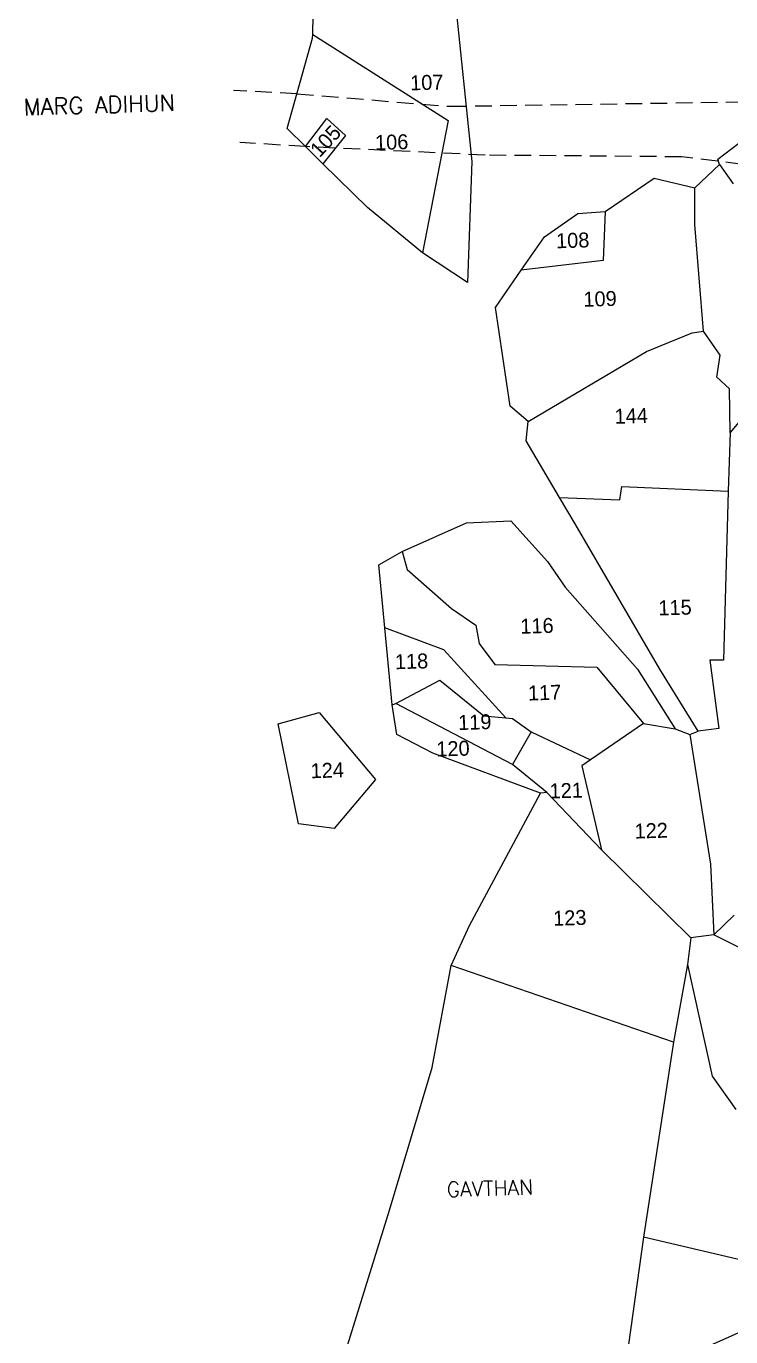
# Model space of a CAD drawing. Header units: metres. Extents: x 289662 to 290738, y 2016260 to 2018343.
# Drawn here: x 289890.4 to 290101.2, y 2017394 to 2017786.2 of the extents above; entities that cross this region are included whole.
import ezdxf
from ezdxf.enums import TextEntityAlignment as Align

# ---------------------------------------------------------------- set-up
doc = ezdxf.new("R2010")
doc.units = ezdxf.units.M
doc.linetypes.add('DASHED', pattern=[0.75, 0.5, -0.25])
for name, color, linetype in [('LINE_CARTTRACK', 2, 'DASHED'), ('POLY_PARCEL', 6, 'Continuous'), ('TEXT_MAPIN', 7, 'Continuous'), ('TEXT_MAPOUT', 7, 'Continuous'), ('TEXT_PARCEL', 7, 'Continuous'), ('V_BOUND_LINE', 7, 'Continuous')]:
    doc.layers.add(name, color=color, linetype=linetype)
doc.styles.get("Standard").update_dxf_attribs({"font": 'simplex.shx'})
doc.styles.add('TEXT_MAP', font='', dxfattribs={"height": 2.5})
doc.styles.get('TEXT_MAP').set_extended_font_data('Kruti Dev 050')

msp = doc.modelspace()

# ---------------------------------------------------------------- linework, layer by layer
at = {"layer": 'LINE_CARTTRACK', "ltscale": 10}
for p, q in [((289971.39, 2017765.98), (289952.44, 2017767.04)), ((289971.39, 2017765.98), (290017.23, 2017762.27)), ((290017.23, 2017762.27), (290107.45, 2017763.65)), ((289973.94, 2017750.21), (289954.29, 2017751.46)), ((290027.74, 2017747.65), (289973.94, 2017750.21)), ((290086.5, 2017747.16), (290027.74, 2017747.65)), ((290112.14, 2017743.97), (290086.5, 2017747.16))]:
    msp.add_line(p, q, dxfattribs=at)
at = {"layer": 'POLY_PARCEL'}
for p, q in [((290018.3, 2017798.37), (290023.73, 2017745.79)), ((289976.14, 2017783.8), (289976.31, 2017789.6)), ((289968.46, 2017755.6), (289976.11, 2017782.7)), ((289976.11, 2017782.7), (289976.14, 2017783.8)), ((289976.14, 2017783.8), (290016.66, 2017758)), ((289973.94, 2017750.21), (289980.33, 2017758.63)), ((289980.33, 2017758.63), (289985.97, 2017753.52)), ((290016.66, 2017758), (290008.94, 2017718.47)), ((289973.94, 2017750.21), (289968.46, 2017755.6)), ((289985.97, 2017753.52), (289979.16, 2017745.08)), ((289979.16, 2017745.08), (289973.94, 2017750.21)), ((290023.73, 2017745.79), (290022.4, 2017709.54)), ((289992.5, 2017731.97), (289979.16, 2017745.08)), ((290097.88, 2017744.82), (290101.88, 2017739.04)), ((290090.48, 2017726.95), (290090.44, 2017737.86)), ((290008.94, 2017718.47), (289992.5, 2017731.97)), ((290063.63, 2017730.84), (290063, 2017716.15)), ((290093.04, 2017694.96), (290090.48, 2017726.95)), ((290022.4, 2017709.54), (290008.94, 2017718.47)), ((290063, 2017716.15), (290038.53, 2017713.2)), ((290089.67, 2017694.5), (290093.04, 2017694.96)), ((290098.07, 2017687.81), (290093.04, 2017694.96)), ((290126.42, 2017694.96), (290100.98, 2017664.69)), ((290075.94, 2017688.93), (290089.67, 2017694.5)), ((290040.57, 2017667.97), (290075.94, 2017688.93)), ((290097.02, 2017681.19), (290098.07, 2017687.81)), ((290100.87, 2017677.74), (290097.02, 2017681.19)), ((290100.98, 2017664.69), (290100.87, 2017677.74)), ((290100.98, 2017664.69), (290100.47, 2017647.13)), ((290067.99, 2017644.54), (290068.58, 2017648.48)), ((290068.58, 2017648.48), (290100.47, 2017647.13)), ((290049.99, 2017645.24), (290067.99, 2017644.54)), ((290100.47, 2017647.13), (290099.03, 2017596.51)), ((290002.9, 2017629.08), (290004.43, 2017623.7)), ((290004.43, 2017623.7), (290017.62, 2017611.98)), ((290017.62, 2017611.98), (290024.89, 2017607.04)), ((290015.31, 2017599.63), (289997.7, 2017606.24)), ((290024.89, 2017607.04), (290025.95, 2017601.55)), ((290025.95, 2017601.55), (290030.59, 2017595.27)), ((290033.87, 2017579.24), (290015.31, 2017599.63)), ((290099.03, 2017596.51), (290094.93, 2017596.56)), ((290094.93, 2017596.56), (290097.67, 2017576.09)), ((290030.59, 2017595.27), (290061.09, 2017594.41)), ((290061.09, 2017594.41), (290075.14, 2017577.55)), ((290001, 2017583.52), (290014.16, 2017590.51)), ((290014.16, 2017590.51), (290027.31, 2017579.86)), ((289965.79, 2017577.46), (289978.05, 2017580.86)), ((289978.05, 2017580.86), (289994.91, 2017560.77)), ((289999.9, 2017583.12), (290001, 2017583.52)), ((290035.94, 2017565.33), (290001, 2017583.52)), ((289971.89, 2017547.51), (289965.79, 2017577.46)), ((290027.31, 2017579.86), (290033.87, 2017579.24)), ((290033.87, 2017579.24), (290035.89, 2017579.05)), ((290035.89, 2017579.05), (290041.53, 2017575.12)), ((290075.14, 2017577.55), (290059.28, 2017566.7)), ((290075.14, 2017577.55), (290084.53, 2017575.99)), ((290041.53, 2017575.12), (290035.94, 2017565.33)), ((290041.53, 2017575.12), (290059.28, 2017566.7)), ((290088.95, 2017574.3), (290095.16, 2017535.5)), ((290097.67, 2017576.09), (290091.47, 2017575.28)), ((290046.18, 2017556.91), (290035.94, 2017565.33)), ((290059.28, 2017566.7), (290056.63, 2017564.88)), ((290056.63, 2017564.88), (290062.55, 2017539.77)), ((289994.91, 2017560.77), (289982.56, 2017546.1)), ((290046.18, 2017556.91), (290044.26, 2017556.69)), ((290062.55, 2017539.77), (290046.18, 2017556.91)), ((289982.56, 2017546.1), (289971.89, 2017547.51)), ((290089.23, 2017513.41), (290062.55, 2017539.77)), ((290095.16, 2017535.5), (290096.15, 2017514.33)), ((290096.15, 2017514.33), (290102.21, 2017520.22)), ((290096.15, 2017514.33), (290089.23, 2017513.41)), ((290108.1, 2017508.38), (290096.15, 2017514.33)), ((290089.23, 2017513.41), (290088.22, 2017505.47)), ((290084.07, 2017482.18), (290017.54, 2017505.19)), ((290088.22, 2017505.47), (290084.07, 2017482.18)), ((290088.22, 2017505.47), (290095.64, 2017472.03)), ((290084.07, 2017482.18), (290075.13, 2017423.85)), ((290095.64, 2017472.03), (290102.71, 2017462.09)), ((290075.13, 2017423.85), (290070.57, 2017391.72)), ((290114.19, 2017414.66), (290075.13, 2017423.85)), ((290076.03, 2017383.05), (290111.26, 2017398.74))]:
    msp.add_line(p, q, dxfattribs=at)
at = {"layer": 'V_BOUND_LINE'}
for p, q in [((290097.29, 2017746.44), (290113.13, 2017758.56)), ((290097.88, 2017744.82), (290097.29, 2017746.44)), ((290090.44, 2017737.86), (290097.88, 2017744.82)), ((290063.63, 2017730.84), (290078.26, 2017740.74)), ((290078.26, 2017740.74), (290090.44, 2017737.86)), ((290045.46, 2017723.2), (290055.45, 2017730.23)), ((290055.45, 2017730.23), (290063.63, 2017730.84)), ((290038.53, 2017713.2), (290045.46, 2017723.2)), ((290030.81, 2017702.08), (290038.53, 2017713.2)), ((290035.16, 2017672.54), (290030.81, 2017702.08)), ((290040.57, 2017667.97), (290035.16, 2017672.54)), ((290040.02, 2017662.13), (290040.57, 2017667.97)), ((290049.99, 2017645.24), (290040.02, 2017662.13)), ((290054.65, 2017637.34), (290049.99, 2017645.24)), ((290002.9, 2017629.08), (290022.12, 2017637.66)), ((290022.12, 2017637.66), (290035.4, 2017638.24)), ((290035.4, 2017638.24), (290046.33, 2017626.01)), ((290079.99, 2017593.87), (290054.65, 2017637.34)), ((289995.91, 2017625.04), (290002.9, 2017629.08)), ((289997.7, 2017606.24), (289995.91, 2017625.04)), ((290046.33, 2017626.01), (290051.66, 2017618.34)), ((290051.66, 2017618.34), (290073.33, 2017593.87)), ((289999.9, 2017583.12), (289997.7, 2017606.24)), ((290073.33, 2017593.87), (290084.53, 2017575.99)), ((290091.47, 2017575.28), (290079.99, 2017593.87)), ((290001.26, 2017574.24), (289999.9, 2017583.12)), ((290012.04, 2017568.65), (290001.26, 2017574.24)), ((290084.53, 2017575.99), (290088.95, 2017574.3)), ((290088.95, 2017574.3), (290091.47, 2017575.28)), ((290044.26, 2017556.69), (290012.04, 2017568.65)), ((290023.05, 2017517.11), (290044.26, 2017556.69)), ((290017.54, 2017505.19), (290023.05, 2017517.11)), ((290011.9, 2017474.63), (290017.54, 2017505.19)), ((289999.11, 2017431.88), (290011.9, 2017474.63)), ((289985.66, 2017388.52), (289999.11, 2017431.88))]:
    msp.add_line(p, q, dxfattribs=at)

# ---------------------------------------------------------------- texts
at = {"layer": 'TEXT_MAPIN'}
msp.add_text('GAVTHAN', height=4.469, rotation=1.7152, dxfattribs=at).set_placement((290016.27, 2017435.86))
at = {"layer": 'TEXT_MAPOUT'}
msp.add_text('MARG ADIHUN', height=4.9658, rotation=1.7152, dxfattribs=at).set_placement((289889.71, 2017759.54))
at = {"layer": 'TEXT_PARCEL', "style": 'TEXT_MAP'}
for s, rotation, p in [('107', 1.7152, (290010.25, 2017769.42)), ('105', 47.4476, (289979.95, 2017751.9)), ('106', 1.7152, (289999.75, 2017751.56)), ('108', 1.7152, (290053.91, 2017722.16)), ('109', 1.7152, (290062.09, 2017704.66)), ('144', 1.7152, (290071.41, 2017669.64)), ('115', 1.7152, (290084.52, 2017612.25)), ('116', 1.7152, (290043.21, 2017606.81)), ('118', 1.7152, (290005.69, 2017596.18)), ('117', 1.7152, (290045.5, 2017586.81)), ('119', 1.7152, (290024.61, 2017577.99)), ('120', 1.7152, (290018.09, 2017570.06)), ('124', 1.7152, (289980.47, 2017563.59)), ('121', 1.7152, (290051.97, 2017557.55)), ('122', 1.7152, (290077.39, 2017545.54)), ('123', 1.7152, (290053.04, 2017519.42))]:
    msp.add_text(s, height=4.469, rotation=rotation, dxfattribs=at).set_placement(p, align=Align.MIDDLE)

doc.saveas('drawing.dxf')
